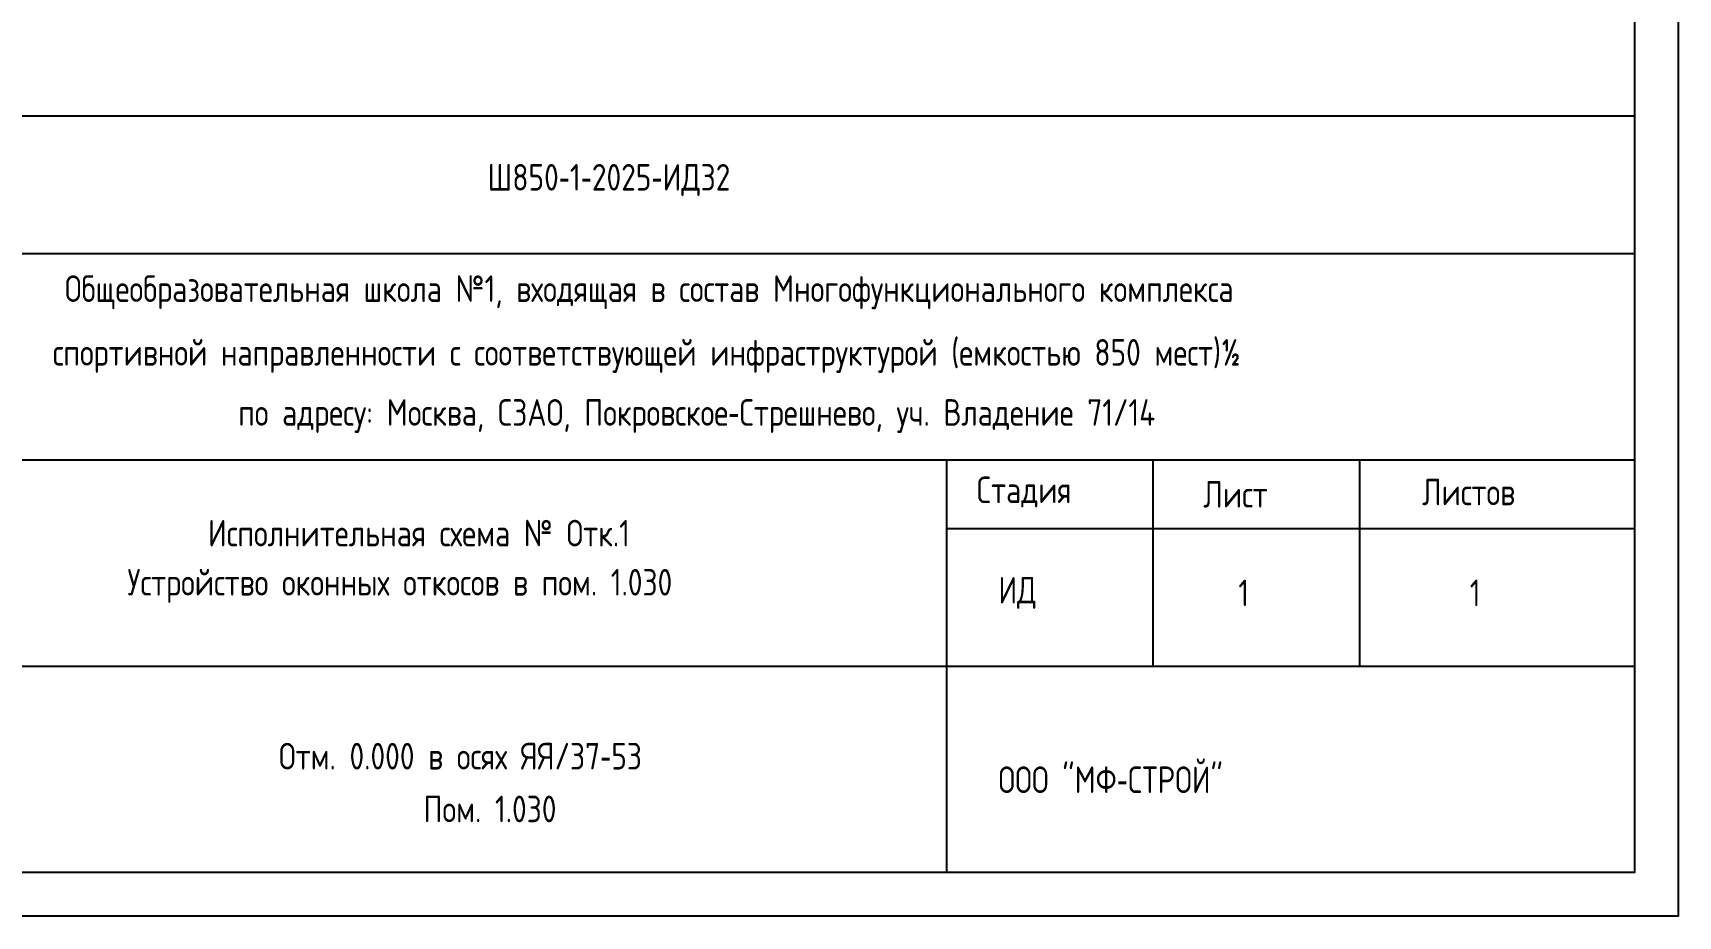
# Model space of a CAD drawing. Header units: millimetres. Extents: x 0 to 23.3, y 0 to 16.5.
# Drawn here: x 15.91 to 23.34, y 0.03 to 4.02 of the extents above; entities that cross this region are included whole.
import ezdxf

# ---------------------------------------------------------------- set-up
doc = ezdxf.new("R2010")
doc.units = ezdxf.units.MM
doc.layers.add('PDF _Геометрия', color=7, linetype='Continuous')
doc.layers.add('PDF _Текст', color=7, linetype='Continuous')
doc.styles.get("Standard").update_dxf_attribs({"font": 'ГОСТ тип А.ttf'})

msp = doc.modelspace()

# ---------------------------------------------------------------- linework, layer by layer
at = {"layer": 'PDF _Геометрия', "lineweight": 25}
for points in [[(0.0435, 16.5036), (23.3398, 16.5036), (23.3398, 0.0315), (0.0435, 0.0315)], [(0.8279, 16.3075), (23.1437, 16.3075), (23.1437, 0.2276), (0.8279, 0.2276)], [(11.652, 3.6441), (23.1437, 3.6441), (23.1437, 0.2276), (11.652, 0.2276)]]:
    msp.add_lwpolyline(points, close=True, dxfattribs=at)
for points in [[(11.652, 3.0229), (23.1437, 3.0229)], [(11.652, 2.0911), (23.1437, 2.0911)], [(20.0378, 2.0911), (20.0378, 0.2276)], [(20.9696, 2.0911), (20.9696, 1.1594)], [(21.9013, 2.0911), (21.9013, 1.1594)], [(20.0378, 1.7805), (23.1437, 1.7805)], [(11.652, 1.1594), (23.1437, 1.1594)]]:
    msp.add_lwpolyline(points, dxfattribs=at)

# ---------------------------------------------------------------- texts
at = {"layer": 'PDF _Текст', "char_height": 0.12, "attachment_point": 4}
for s, insert in [('Ш850‐1‐2025‐ИД32', (17.9669, 3.3539)), ('Общеобразовательная школа №1, входящая в состав Многофункционального комплекса', (16.0591, 2.8472)), ('спортивной направленности с соответствующей инфраструктурой (емкостью 850 мест)½', (16.0044, 2.5597)), ('по адресу: Москва, СЗАО, Покровское‐Стрешнево, уч. Владение 71/14', (16.8414, 2.2884)), ('Стадия', (20.1746, 1.9459)), ('Листов', (22.1844, 1.9459)), ('Лист', (21.1969, 1.9355)), ('Исполнительная схема № Отк.1', (16.7052, 1.7601)), ('Устройство оконных откосов в пом. 1.030', (16.3416, 1.522)), ('ИД', (20.2723, 1.4903)), ('1', (21.3552, 1.4903)), ('1', (22.3998, 1.4903)), ('Отм. 0.000 в осях ЯЯ/37‐53', (17.0253, 0.753)), ('ООО "МФ‐СТРОЙ"', (20.2723, 0.647)), ('Пом. 1.030', (17.6777, 0.515))]:
    msp.add_mtext(s, dxfattribs=dict(at, insert=insert))

doc.saveas('drawing.dxf')
